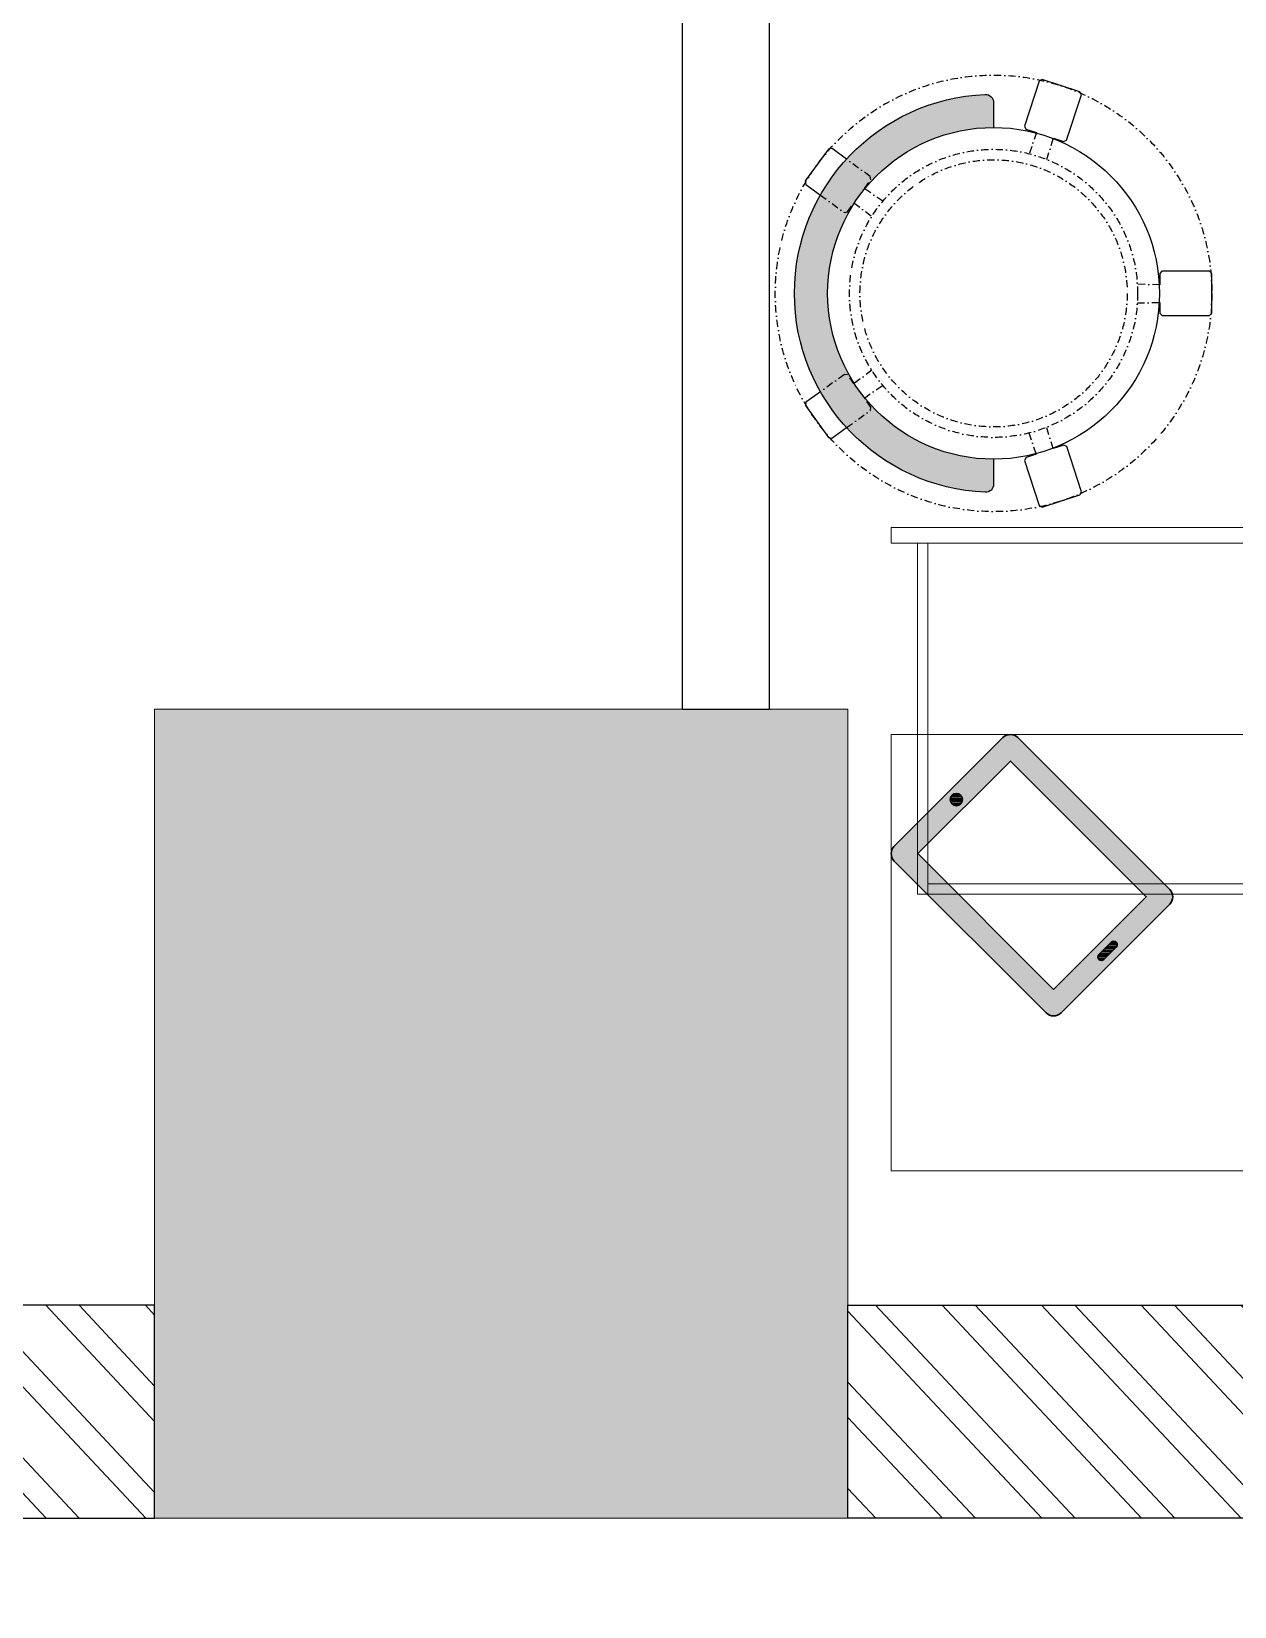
# Model space of a CAD drawing. Header units: feet. Extents: x 2862906 to 2880281, y -6061005 to -6054108.
# Drawn here: x 2877692 to 2879070, y -6061005 to -6059201 of the extents above; entities that cross this region are included whole.
import ezdxf

# ---------------------------------------------------------------- set-up
doc = ezdxf.new("R2010")
doc.units = ezdxf.units.FT
doc.header["$LTSCALE"] = 33
doc.header["$MEASUREMENT"] = 0
doc.linetypes.add('DASHDOT2', pattern=[0.5, 0.25, -0.125, 0, -0.125])
doc.layers.add('A-WALL', color=1, linetype='Continuous')
for name, color, linetype, lineweight in [('Column', 243, 'Continuous', 9), ('HATCH', 9, 'Continuous', 9), ('LENS-FURNITURE', 13, 'Continuous', 9), ('LENS-PARTITION', 21, 'Continuous', 25), ('LENS_DIMENSION', 193, 'Continuous', 0), ('LN-ELEVATION-1', 81, 'Continuous', 25), ('LN-HATCH', 251, 'Continuous', 0)]:
    doc.layers.add(name, color=color, linetype=linetype, lineweight=lineweight)

# ---------------------------------------------------------------- blocks, each defined once
blk = doc.blocks.new('A$C26c017d8')
at = {"layer": 'Column'}
h = blk.add_hatch(color=8, dxfattribs=at)
h.dxf.hatch_style = 1
h.paths.add_polyline_path([(-16742, 6585.031148938462), (-17345, 6585.031148938462), (-17345, 6075.031148938462), (-16742, 6075.031148938462)])
h.paths.add_polyline_path([(-16742, 865.0311489384623), (-17345, 865.0311489384623), (-17345, 101.0311489384621), (-16742, 101.0311489384621)])
h.paths.add_polyline_path([(-12495, 888.0311489384623), (-11975, 888.0311489384623), (-11975, 101.0311489384621), (-12495, 101.0311489384621)])
h.paths.add_polyline_path([(-7834, 888.0311489384623), (-7183, 888.0311489384623), (-7183, 101.0311489384621), (-7834, 101.0311489384621)])
h.paths.add_polyline_path([(-1654, 1028.031148938462), (-2448, 1028.031148938462), (-2448, 101.0311489384621), (-1654, 101.0311489384621)])
at = {"layer": 'LN-HATCH'}
h = blk.add_hatch(dxfattribs=at)
h.set_pattern_fill('ANSI32', color=256, scale=222, angle=268.1105192815815)
h.set_pattern_definition([(313.1105192815815, (-3081541.567437086, 5461336.750705911), (60.77556509153959, 56.89370077437428), []), (313.1105192815815, (-3081542.861391856, 5461297.527617355), (60.77556509153959, 56.89370077437428), [])])
h.paths.add_polyline_path([(-12495, 365.0311489384622), (-16742, 365.0311489384622), (-16742, 101.0311489384621), (-12495, 101.0311489384621)], flags=17)
h.paths.add_polyline_path([(-7834, 345.0311489384621), (-11975, 345.0311489384621), (-11975, 101.0311489384621), (-7834, 101.0311489384621)], flags=17)
h.paths.add_polyline_path([(-2448, 345.0311489384621), (-7183, 345.0311489384621), (-7183, 101.0311489384621), (-2448, 101.0311489384621)], flags=17)
h.paths.add_polyline_path([(-16742, 6380.031148938463), (-244, 6380.031148938463), (-244, 6897.017452826723), (0, 6897.017452826723), (0, 0), (-244, 0), (-244, 101.0311489384621), (-1654, 101.0311489384621), (-1654, 345.0311489384621), (-244, 345.0311489384621), (-243.9999999990687, 6230.031148938462), (-16742, 6230.031148919835)])
h.paths.add_polyline_path([(-1744, 4280.0311489366), (-1894, 4280.0311489366), (-1894, 6230.0311489366), (-1744, 6230.0311489366)], flags=17)
h.paths.add_polyline_path([(-993.9999999998429, 4430.031148936481), (-243.9999999993772, 4430.031148936481), (-243.9999999993772, 4280.031148936481), (-993.9999999998429, 4280.031148936481)], flags=17)
at = {"layer": 'A-WALL'}
for points in [[(-16742, 6380.031148938463), (-244, 6380.031148938463), (-244, 6897.017452826723), (0, 6897.017452826723), (0, 0), (-244, 0), (-244, 101.0311489384621), (-1654, 101.0311489384621), (-1654, 345.0311489384621), (-244, 345.0311489384621), (-243.9999999990687, 6230.031148938462), (-16742, 6230.031148919835)], [(-2448, 345.0311489384621), (-7183, 345.0311489384621), (-7183, 101.0311489384621), (-2448, 101.0311489384621)]]:
    blk.add_lwpolyline(points, close=True, dxfattribs=at)
at = {"layer": 'Column'}
blk.add_lwpolyline([(-1654, 1028.031148938462), (-2448, 1028.031148938462), (-2448, 101.0311489384621), (-1654, 101.0311489384621)], close=True, dxfattribs=at)
blk = doc.blocks.new('TRIAL SET CABINET 633x500')
at = {"layer": 'LENS-FURNITURE'}
h = blk.add_hatch(color=9, dxfattribs=at)
h.dxf.hatch_style = 1
edge = h.paths.add_edge_path()
edge.add_line((-8.54246803093703, -981.9670201920668), (115.9083254579454, -857.5162267031847))
edge.add_arc((107.4230440836399, -849.030945328879), 12.00000000009463, 315, 405)
edge.add_line((115.9083254579454, -840.5456639545736), (-58.03994271345434, -666.5973957831737))
edge.add_arc((-66.52522408775982, -675.0826771574792), 12.00000000009463, 45.00000000000002, 135)
edge.add_line((-75.01050546206531, -666.5973957831737), (-199.4612989509478, -791.0481892720562))
edge.add_arc((-190.9760175766423, -799.5334706454303), 11.99999999943607, 135.0000000031442, 225.0000000031442)
edge.add_line((-199.4612989500165, -808.0187520197359), (-25.5130307786167, -981.967020191136))
edge.add_arc((-17.02774940431148, -973.4817388177615), 11.99999999943605, 224.9999999968574, 314.9999999968578)
h.paths.add_polyline_path([(-17.02774940524252, -955.0969625067663), (89.03826777357607, -849.0309453279477), (-66.52522408775982, -693.4674534666119), (-172.5912412665784, -799.5334706454305)], flags=16)
edge = h.paths.add_edge_path(flags=16)
edge.add_line((-138.2965623782947, -741.9042679787381), (-124.1544267544522, -727.7621323548956))
edge.add_arc((-121.3259996296837, -730.5905594796641), 4.000000000031514, 45.00000000000051, 134.9999999999996, ccw=False)
edge.add_arc((-121.3259996296838, -730.5905594796641), 4.000000000031584, -45.000000000000625, 44.999999999999375, ccw=False)
edge.add_line((-118.4975725049153, -733.4189866044327), (-132.6397081287578, -747.561122228275))
edge.add_arc((-135.4681352535263, -744.7326951035067), 4.000000000031524, 225.0000000000006, 314.99999999999966, ccw=False)
edge.add_arc((-135.4681352535261, -744.7326951035066), 4.000000000031665, 135.0000000000006, 225.0000000000006, ccw=False)
edge = h.paths.add_edge_path(flags=16)
edge.add_arc((44.84409394953398, -910.9027886827243), 7, 0, 360)
at = {"layer": 'LENS-FURNITURE', "lineweight": 0}
h = blk.add_hatch(dxfattribs=at)
h.set_pattern_fill('ANSI31', color=252, scale=10, angle=405)
h.set_pattern_definition([(90, (-3772352.875833935, -3684050.327587578), (-1.25, 2e-16), [])])
edge = h.paths.add_edge_path()
edge.add_line((-138.2965623782947, -741.9042679787381), (-124.1544267544522, -727.7621323548956))
edge.add_arc((-121.3259996296837, -730.5905594796641), 4.000000000031514, 45.00000000000051, 134.9999999999996, ccw=False)
edge.add_arc((-121.3259996296838, -730.5905594796641), 4.000000000031584, -45.000000000000625, 44.999999999999375, ccw=False)
edge.add_line((-118.4975725049153, -733.4189866044327), (-132.6397081287578, -747.561122228275))
edge.add_arc((-135.4681352535263, -744.7326951035067), 4.000000000031524, 225.0000000000006, 314.99999999999966, ccw=False)
edge.add_arc((-135.4681352535261, -744.7326951035066), 4.000000000031665, 135.0000000000006, 225.0000000000006, ccw=False)
edge = h.paths.add_edge_path()
edge.add_arc((44.84409394953398, -910.9027886827243), 7, 0, 360)
blk.add_circle((0, 0), 50.09224864585668)
at = {"layer": 'LENS-FURNITURE'}
blk.add_lwpolyline([(119.4230440827086, -352.4817388160154), (119.4230440827086, -985.4817388160156), (-380.5769559172913, -985.4817388160156), (-380.5769559172913, -352.4817388160154)], close=True, dxfattribs=at)
at = {"layer": 'LENS-FURNITURE', "color": 146}
for points in [[(338.5359051078558, -352.4817388160154), (338.5359051078558, -985.4817388160156), (356.5359051078559, -985.4817388160156), (356.5359051078559, -352.4817388160154)], [(-63.4640948921442, -382.4817388160154), (-63.4640948921442, -394.4817388160154), (338.5359051078558, -394.4817388160154), (338.5359051078558, -382.4817388160154)], [(-63.4640948921442, -394.4817388160154), (-63.4640948921442, -943.4817388160153), (-51.4640948921442, -943.4817388160153), (-51.4640948921442, -394.4817388160154)], [(-63.4640948921442, -955.4817388160152), (-63.4640948921442, -943.4817388160153), (338.5359051078558, -943.4817388160153), (338.5359051078558, -955.4817388160152)]]:
    blk.add_lwpolyline(points, close=True, dxfattribs=at)
at = {"layer": 'LENS-FURNITURE', "color": 18, "lineweight": 30}
for points in [[(-8.54246803093703, -981.9670201920668), (115.9083254579454, -857.5162267031847, 0.4142135623730951), (115.9083254579454, -840.5456639545736), (-58.03994271345434, -666.5973957831737, 0.4142135623730951), (-75.01050546206531, -666.5973957831737), (-199.4612989509478, -791.0481892720562, 0.4142135623730951), (-199.4612989500165, -808.0187520197359), (-25.51303077861669, -981.967020191136, 0.4142135623730951)], [(-138.2965623782947, -741.9042679787381), (-124.1544267544522, -727.7621323548956, -0.4142135623730951), (-118.4975725049153, -727.7621323548956), (-118.4975725049153, -727.7621323548956, -0.4142135623730951), (-118.4975725049153, -733.4189866044327), (-132.6397081287578, -747.561122228275, -0.4142135623730951), (-138.2965623782947, -747.561122228275), (-138.2965623782947, -747.561122228275, -0.4142135623730951)]]:
    blk.add_lwpolyline(points, format="xyb", close=True, dxfattribs=at)
blk.add_lwpolyline([(-17.02774940524252, -955.0969625067663), (89.03826777357607, -849.0309453279477), (-66.52522408775982, -693.4674534666119), (-172.5912412665784, -799.5334706454305)], close=True, dxfattribs=at)
blk.add_circle((44.84409394953398, -910.9027886827243), 7, dxfattribs=at)
blk = doc.blocks.new('DR STOOL')
at = {"layer": 'HATCH'}
h = blk.add_hatch(dxfattribs=at)
h.set_pattern_fill('ANSI36', color=250, angle=-90.00000000000001)
h.set_pattern_definition([(315, (-227.8099174643867, 917.3997257252777), (6.173926083235043, -1.683798022700468), [7.9375, -1.587499999999999, 0, -1.587499999999999])])
edge = h.paths.add_edge_path()
edge.add_line((-190.0000000041909, 4.511094e-10), (-218.6899174675346, 4.511094e-10))
edge.add_arc((-218.6899174670689, 9.120000000388245), 9.119999999940092, 177.6119845363388, 269.9999999996136, ccw=False)
edge.add_arc((-1.8626451e-09, 3.565219e-10), 228.000000002257, 2.3880154632688004, 177.6119845367313, ccw=False)
edge.add_arc((218.6899174633436, 9.120000000497384), 9.120000000051716, -90.00000000034493, 2.3880154629299, ccw=False)
edge.add_line((218.6899174633436, 4.511094e-10), (190, 4.511094e-10))
edge.add_arc((-1.8626451e-09, 4.511094e-10), 190.000000001979, -1.27e-14, 180)
at = {"layer": 'LN-ELEVATION-1', "color": 1, "ltscale": 100}
for p, q in [((-128.6221585394814, 215.4841044476634), (-165.2704676063731, 189.0243927398114)), ((-124.7228340068832, 214.8545704018979), (-128.6221585394814, 215.4841044476634)), ((-112.6981821293011, 198.1996966340157), (-124.7228340068832, 214.8545704018979)), ((124.7553772013634, 214.9803744515593), (112.5488144652918, 198.2845540212292)), ((128.7014972954057, 215.5933048763618), (124.7553772013634, 214.9803744515593)), ((128.7014972954057, 215.5933048763618), (124.7553772013634, 214.9803744515593)), ((165.1911288509145, 188.915192311113), (128.7014972954057, 215.5933048763618)), ((165.1911288509145, 188.915192311113), (128.7014972954057, 215.5933048763618)), ((-165.2704676063731, 189.0243927398114), (-165.9069543029182, 185.0820035930228)), ((-165.9069543029182, 185.0820035930228), (-153.8003208162263, 168.3135803133482)), ((153.6734594982117, 168.4294150282658), (165.7973639420234, 185.0121775862135)), ((165.7973639420234, 185.0121775862135), (165.1911288509145, 188.915192311113)), ((165.7973639420234, 185.0121775862135), (165.1911288509145, 188.915192311113)), ((-191.2928382232785, -35.45407700946089), (-242.9550312487409, -52.24013893969095)), ((-187.9259491492994, -37.1695928365807), (-191.2928382232785, -35.45407700946089)), ((191.3981811110861, -35.27656588272658), (188.0651108901948, -36.96233201187715)), ((243.0100176925771, -52.21682526778022), (191.3981811110861, -35.27656588272658)), ((-242.9550312487409, -52.24013893969095), (-244.7482102331705, -55.75945052818861)), ((-184.1424400564283, -48.81403796559607), (-187.9259491492994, -37.1695928365807)), ((188.0651108901948, -36.96233201187715), (184.0504167033359, -49.19388854173303)), ((244.8123673382215, -55.78040257930116), (243.0100176925771, -52.21682526778022)), ((-244.7482102331705, -55.75945052818861), (-230.7800458371639, -98.74904560100549)), ((-173.8639617776498, -80.4479453730819), (-177.8421125086024, -68.2044548037811)), ((177.6922140880488, -68.56540505095472), (173.8739495249465, -80.1985000452405)), ((230.715890809428, -98.7280946081737), (244.8123673382215, -55.78040257930116)), ((-227.2218665438704, -100.5620286722478), (-175.5596735184081, -83.7759667420105)), ((-175.5596735184081, -83.7759667420105), (-173.8639617776498, -80.4479453730819)), ((173.8739495249465, -80.1985000452405), (175.5794035866856, -83.5704969359358)), ((175.5794035866856, -83.5704969359358), (227.1912401677109, -100.5107563209894)), ((-230.7800458371639, -98.74904560100549), (-227.2218665438704, -100.5620286722478)), ((227.1912401677109, -100.5107563209894), (230.715890809428, -98.7280946081737)), ((-22.72193054761737, -190.2142363802995), (-25.39390889601782, -192.886214728569)), ((-25.39390889601782, -192.886214728569), (-25.39390889601782, -247.2070584567482)), ((-10.47823652112856, -190.2142363802995), (-22.72193054761737, -190.2142363802995)), ((22.78362171910703, -190.2142363802995), (9.910054048988968, -190.2142363802995)), ((25.42475448176265, -192.8553691428751), (22.78362171910703, -190.2142363802995)), ((25.42475448176265, -247.1762128710543), (25.42475448176265, -192.8553691428751)), ((-25.39390889601782, -247.2070584567482), (-22.60096735274419, -250)), ((-22.60096735274419, -250), (22.60096735274419, -250)), ((22.60096735274419, -250), (25.42475448176265, -247.1762128710543))]:
    blk.add_line(p, q, dxfattribs=at)
at = {"layer": 'LN-ELEVATION-1', "linetype": 'DASHDOT2'}
for p, q in [((-92.92521573789418, 170.8129362839827), (-112.6981821293011, 198.1996966340157)), ((112.5488144652918, 198.2845540212292), (92.69529851106927, 171.1294289919315)), ((-153.8003208162263, 168.3135803133482), (-134.1093360339291, 141.0403694751003)), ((-103.4542870586738, 159.9154408004979), (-93.52748446213081, 167.0824927485227)), ((-93.52748446213081, 167.0824927485227), (-92.92521573789418, 170.8129362839827)), ((92.69529851106927, 171.1294289919315), (93.26858203159645, 167.4385604566923)), ((93.26858203159645, 167.4385604566923), (103.6608748426661, 159.8406005539291)), ((133.7372852512635, 141.1612321265929), (153.6734594982117, 168.4294150282658)), ((-130.4219571123831, 140.4450534014686), (-119.9844727469608, 147.9808124662595)), ((-119.9844727469608, 147.9808124662595), (-105.3687285655178, 126.9741353208374)), ((-88.15393704269081, 139.4771787207864), (-103.4542870586738, 159.9154408004979)), ((103.6608748426661, 159.8406005539291), (88.19885099539533, 139.4487815762331)), ((105.4096150295809, 126.94019481352), (120.1194891873747, 147.8074627162714)), ((120.1194891873747, 147.8074627162714), (130.0033113472163, 140.5812532722048)), ((-134.1093360339291, 141.0403694751003), (-130.4219571123831, 140.4450534014686)), ((130.0033113472163, 140.5812532722048), (133.7372852512635, 141.1612321265929)), ((-159.954806596972, -40.49024384317454), (-184.1424400564283, -48.81403796559607)), ((184.0504167033359, -49.19388854173303), (159.8786162491887, -40.79004861696012)), ((-177.8421125086024, -68.2044548037811), (-153.4148110738024, -60.73628028803068)), ((153.3006618716754, -61.02382378749462), (177.6922140880488, -68.56540505095472)), ((-10.92024635523557, -164.6382343793375), (-10.47823652112856, -190.2142363802995)), ((9.910054048988968, -190.2142363802995), (10.35584833659231, -164.674698740353))]:
    blk.add_line(p, q, dxfattribs=at)
at = {"layer": 'LN-ELEVATION-1', "color": 1, "ltscale": 100}
blk.add_lwpolyline([(-190.0000000023283, 0), (-218.6899174656719, 0, -0.4264743413925903), (-227.8019973598421, 9.5, -0.959166304662544), (227.8019973593764, 9.5, -0.4264743413925903), (218.6899174647406, 0), (190.0000000013969, 0)], format="xyb", dxfattribs=at)
at = {"layer": 'LN-ELEVATION-1', "linetype": 'DASHDOT2'}
for radius in [250, 165, 153]:
    blk.add_circle((0, 0), radius, dxfattribs=at)
at = {"layer": 'LN-ELEVATION-1', "color": 1, "ltscale": 100}
blk.add_circle((0, 0), 190, dxfattribs=at)

msp = doc.modelspace()

# ---------------------------------------------------------------- linework, layer by layer
at = {"layer": 'LENS-PARTITION'}
msp.add_lwpolyline([(2878537.223140225, -6059059.751165693), (2878437.223140226, -6059059.751165693), (2878437.223140226, -6059976.751165701), (2878537.223140225, -6059976.751165701)], close=True, dxfattribs=at)

# ---------------------------------------------------------------- block references
at = {"layer": 'LENS-FURNITURE', "rotation": 89.99999999999999}
msp.add_blockref('DR STOOL', (2878793.949051843, -6059500.611719604), dxfattribs=at)
at = {"layer": 'LENS-FURNITURE', "xscale": -1, "rotation": 270}
msp.add_blockref('TRIAL SET CABINET 633x500', (2879662.223140226, -6060125.356168969), dxfattribs=at)
at = {"layer": 'LENS_DIMENSION'}
msp.add_blockref('A$C26c017d8', (2880281.223140226, -6061004.78231464), dxfattribs=at)

doc.saveas('drawing.dxf')
